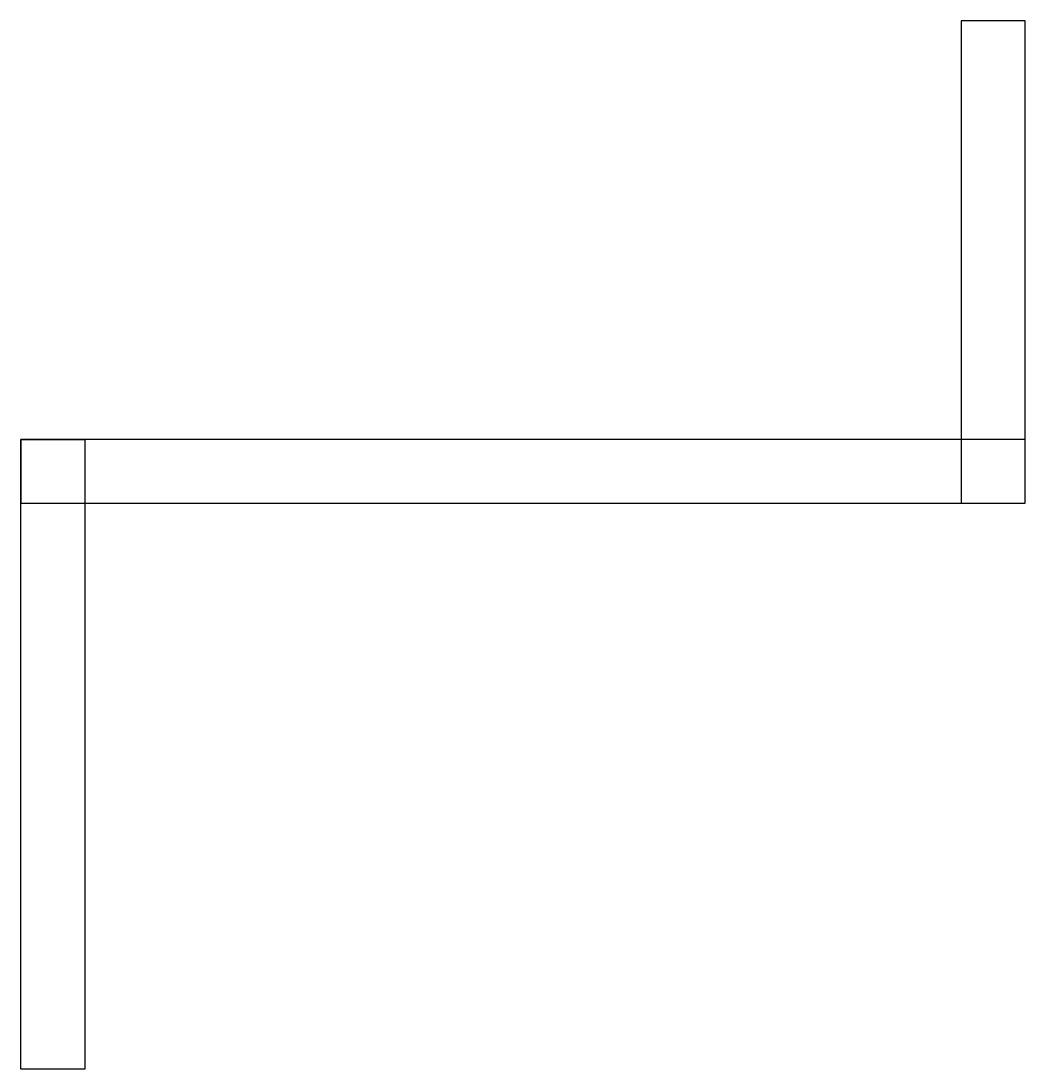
# Model space of a CAD drawing. Header units: millimetres. Extents: x 0 to 126, y 0 to 132.
import ezdxf

# ---------------------------------------------------------------- set-up
doc = ezdxf.new("R2010")
doc.units = ezdxf.units.MM

# ---------------------------------------------------------------- blocks, each defined once
blk = doc.blocks.new('XANH630')
at = {"color": 5}
for points in [[(16794.42, 3361.99), (16802.42, 3361.99), (16802.42, 3422.49), (16794.42, 3422.49)], [(16684.42, 3290.99), (16676.42, 3290.99), (16676.42, 3369.99), (16684.42, 3369.99)], [(16676.42, 3361.99), (16802.42, 3361.99), (16802.42, 3369.99), (16676.42, 3369.99)]]:
    blk.add_lwpolyline(points, close=True, dxfattribs=at)

msp = doc.modelspace()

# ---------------------------------------------------------------- block references
msp.add_blockref('XANH630', (-16676.42, -3290.99))

doc.saveas('drawing.dxf')
